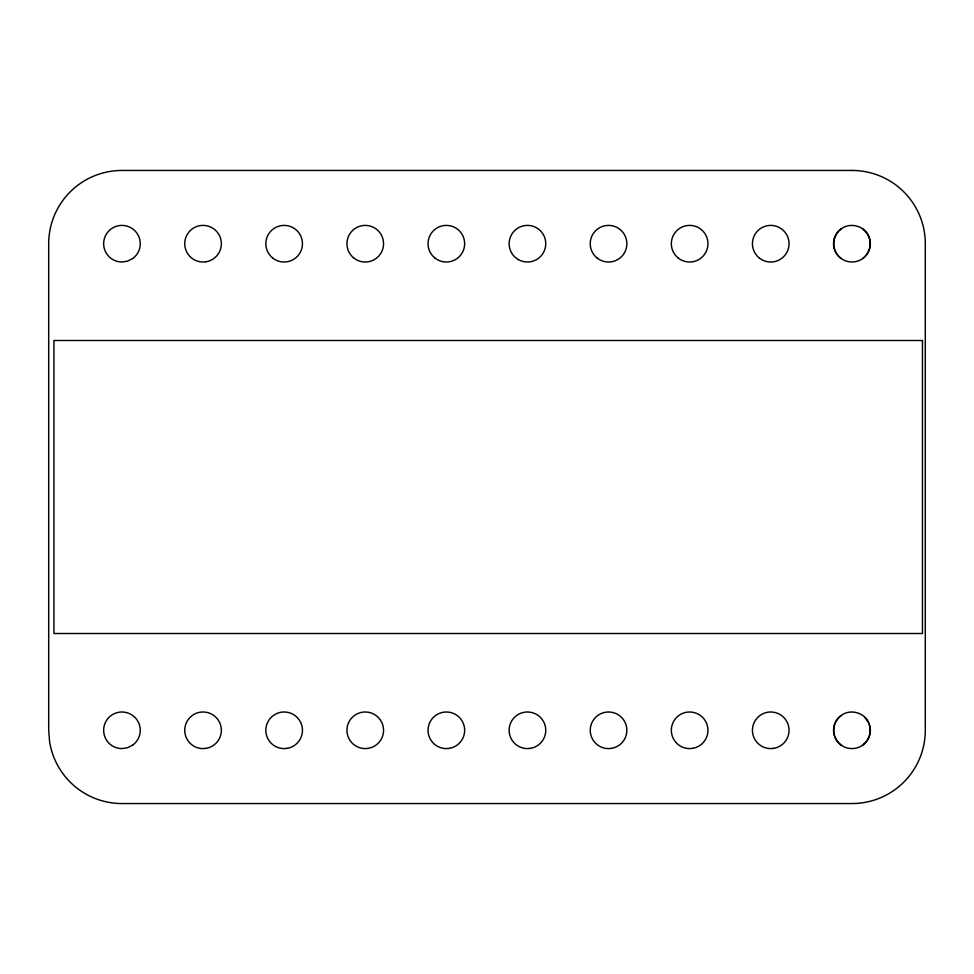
<?xml version="1.0" encoding="UTF-8"?>
<svg xmlns="http://www.w3.org/2000/svg" width="974" height="974" viewBox="0 0 974 974"><rect width="100%" height="100%" fill="white"/><g stroke="black" fill="none" stroke-linecap="round" stroke-linejoin="round"><path stroke-width="1.46" d="M841.28 228.89C849.839 222.206 863.707 225.639 868.37 235.391A18.311 18.311 0 0 1 862.818 258.524C856.67 262.992 847.429 263.272 841.28 258.524A18.311 18.311 0 0 1 835.729 252.023L834.633 249.368A18.311 18.311 0 0 1 841.28 228.89L841.073 228.89A18.311 18.311 0 0 0 841.073 258.524L841.28 258.524M841.28 715.476C849.827 708.804 863.67 712.213 868.37 721.977A18.311 18.311 0 0 1 862.818 745.11C856.67 749.578 847.429 749.87 841.28 745.11A18.311 18.311 0 0 1 835.729 738.609L834.633 735.954A18.311 18.311 0 0 1 841.28 715.476L841.073 715.476A18.311 18.311 0 0 0 834.426 735.954L835.522 738.609A18.311 18.311 0 0 0 841.073 745.11L841.28 745.11M864.79 717.351L868.151 721.977A18.311 18.311 0 0 1 862.599 745.11M862.599 228.89A18.311 18.311 0 0 1 862.599 258.524M132.72 258.524L127.606 261.117L121.945 262.018A18.311 18.311 0 0 1 105.63 252.023L104.535 249.368A18.311 18.311 0 0 1 121.945 225.396L124.818 225.615A18.311 18.311 0 0 1 136.762 232.944L138.271 235.391A18.311 18.311 0 0 1 132.72 258.524M132.72 745.11L127.606 747.715L121.945 748.604A18.311 18.311 0 0 1 105.63 738.609L104.535 735.954A18.311 18.311 0 0 1 121.945 711.982L124.818 712.213A18.311 18.311 0 0 1 136.762 719.53L138.271 721.977A18.311 18.311 0 0 1 132.72 745.11M205.916 261.787L203.055 262.018A18.311 18.311 0 0 1 186.728 252.023L185.632 249.368A18.311 18.311 0 0 1 203.055 225.396L205.916 225.615A18.311 18.311 0 0 1 217.859 232.944L219.369 235.391A18.311 18.311 0 0 1 205.916 261.787M205.916 748.385L203.055 748.604A18.311 18.311 0 0 1 186.728 738.609L185.632 735.954A18.311 18.311 0 0 1 203.055 711.982L205.916 712.213A18.311 18.311 0 0 1 217.859 719.53L219.369 721.977A18.311 18.311 0 0 1 205.916 748.385M287.013 748.385L284.152 748.604A18.311 18.311 0 0 1 267.826 738.609L266.73 735.954A18.311 18.311 0 0 1 284.152 711.982L287.013 712.213A18.311 18.311 0 0 1 298.969 719.53L300.467 721.977A18.311 18.311 0 0 1 287.013 748.385M368.111 748.385L365.25 748.604A18.311 18.311 0 0 1 348.936 738.609L347.828 735.954A18.311 18.311 0 0 1 365.25 711.982L368.111 712.213A18.311 18.311 0 0 1 380.067 719.53L381.564 721.977A18.311 18.311 0 0 1 368.111 748.385M449.209 748.385L446.348 748.604A18.311 18.311 0 0 1 430.033 738.609L428.925 735.954A18.311 18.311 0 0 1 446.348 711.982L449.209 712.213A18.311 18.311 0 0 1 461.165 719.53L462.662 721.977A18.311 18.311 0 0 1 449.209 748.385M530.306 748.385L527.445 748.604A18.311 18.311 0 0 1 511.131 738.609L510.023 735.954A18.311 18.311 0 0 1 527.445 711.982L530.306 712.213A18.311 18.311 0 0 1 542.262 719.53L543.76 721.977A18.311 18.311 0 0 1 530.306 748.385M611.404 748.385L608.543 748.604A18.311 18.311 0 0 1 592.229 738.609L591.133 735.954A18.311 18.311 0 0 1 608.543 711.982L611.404 712.213A18.311 18.311 0 0 1 623.36 719.53L624.858 721.977A18.311 18.311 0 0 1 611.404 748.385M692.502 748.385L689.641 748.604A18.311 18.311 0 0 1 673.326 738.609L672.23 735.954A18.311 18.311 0 0 1 689.641 711.982L692.502 712.213A18.311 18.311 0 0 1 704.458 719.53L705.955 721.977A18.311 18.311 0 0 1 692.502 748.385M773.6 748.385L770.738 748.604A18.311 18.311 0 0 1 754.424 738.609L753.328 735.954A18.311 18.311 0 0 1 770.738 711.982L773.6 712.213A18.311 18.311 0 0 1 785.555 719.53L787.053 721.977A18.311 18.311 0 0 1 773.6 748.385M852.055 170.45L121.945 170.45A73.245 73.245 0 0 0 48.7 243.707L48.7 730.293L49.601 741.713A73.281 73.281 0 0 0 121.945 803.55L852.055 803.55A73.281 73.281 0 0 0 925.3 730.244L925.3 243.707A73.245 73.245 0 0 0 852.055 170.45M922.475 340.498L53.935 340.498L53.935 633.502L922.475 633.502L922.475 340.498M518.29 259.559A18.311 18.311 0 0 0 545.757 243.707A18.311 18.311 0 0 0 518.29 227.843A18.311 18.311 0 0 0 518.29 259.559M353.72 257.94A18.311 18.311 0 0 0 383.33 246.568A18.311 18.311 0 0 0 358.688 226.613A18.311 18.311 0 0 0 353.72 257.94M759.221 257.94A18.311 18.311 0 0 0 788.83 246.568A18.311 18.311 0 0 0 764.176 226.613A18.311 18.311 0 0 0 759.221 257.94M678.123 257.94A18.311 18.311 0 0 0 707.733 246.568A18.311 18.311 0 0 0 683.078 226.613A18.311 18.311 0 0 0 678.123 257.94M597.013 257.94A18.311 18.311 0 0 0 626.635 246.568A18.311 18.311 0 0 0 601.981 226.613A18.311 18.311 0 0 0 597.013 257.94M434.818 257.94A18.311 18.311 0 0 0 464.428 246.568A18.311 18.311 0 0 0 439.785 226.613A18.311 18.311 0 0 0 434.818 257.94M272.623 257.94A18.311 18.311 0 0 0 302.232 246.568A18.311 18.311 0 0 0 277.59 226.613A18.311 18.311 0 0 0 272.623 257.94"/></g></svg>
